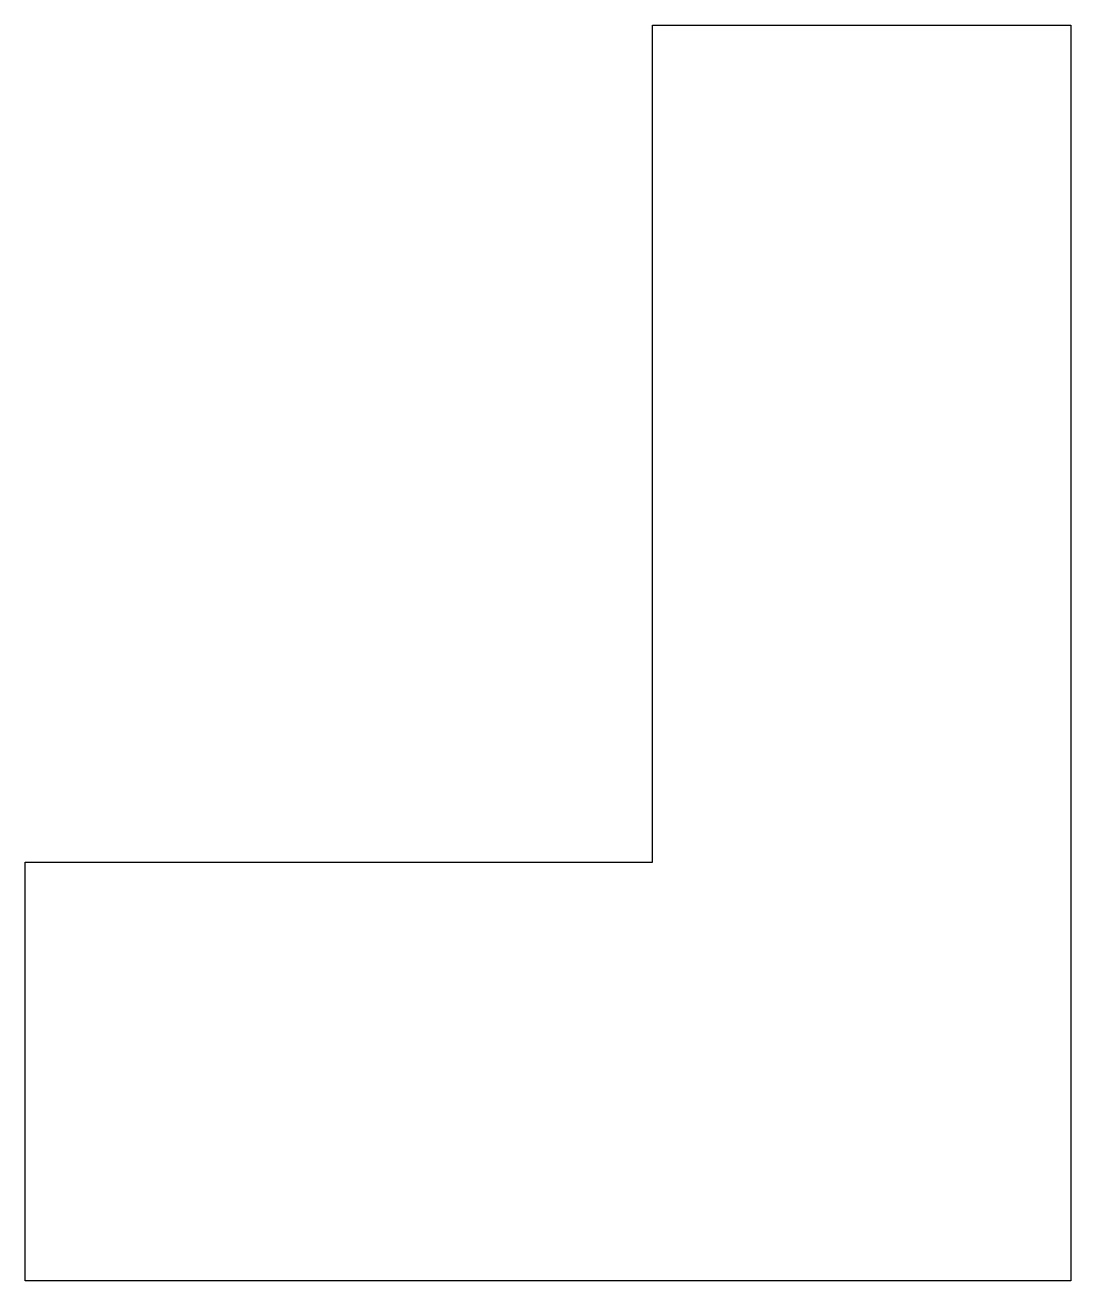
# Model space of a CAD drawing. Extents: x -0.7 to 9.3, y 0 to 12.
import ezdxf

# ---------------------------------------------------------------- set-up
doc = ezdxf.new("R2010")
doc.units = 0

msp = doc.modelspace()

# ---------------------------------------------------------------- linework, layer by layer
msp.add_lwpolyline([(9.333, 0), (-0.667, 0), (-0.667, 4), (5.333, 4), (5.333, 12), (9.333, 12)], close=True)

doc.saveas('drawing.dxf')
